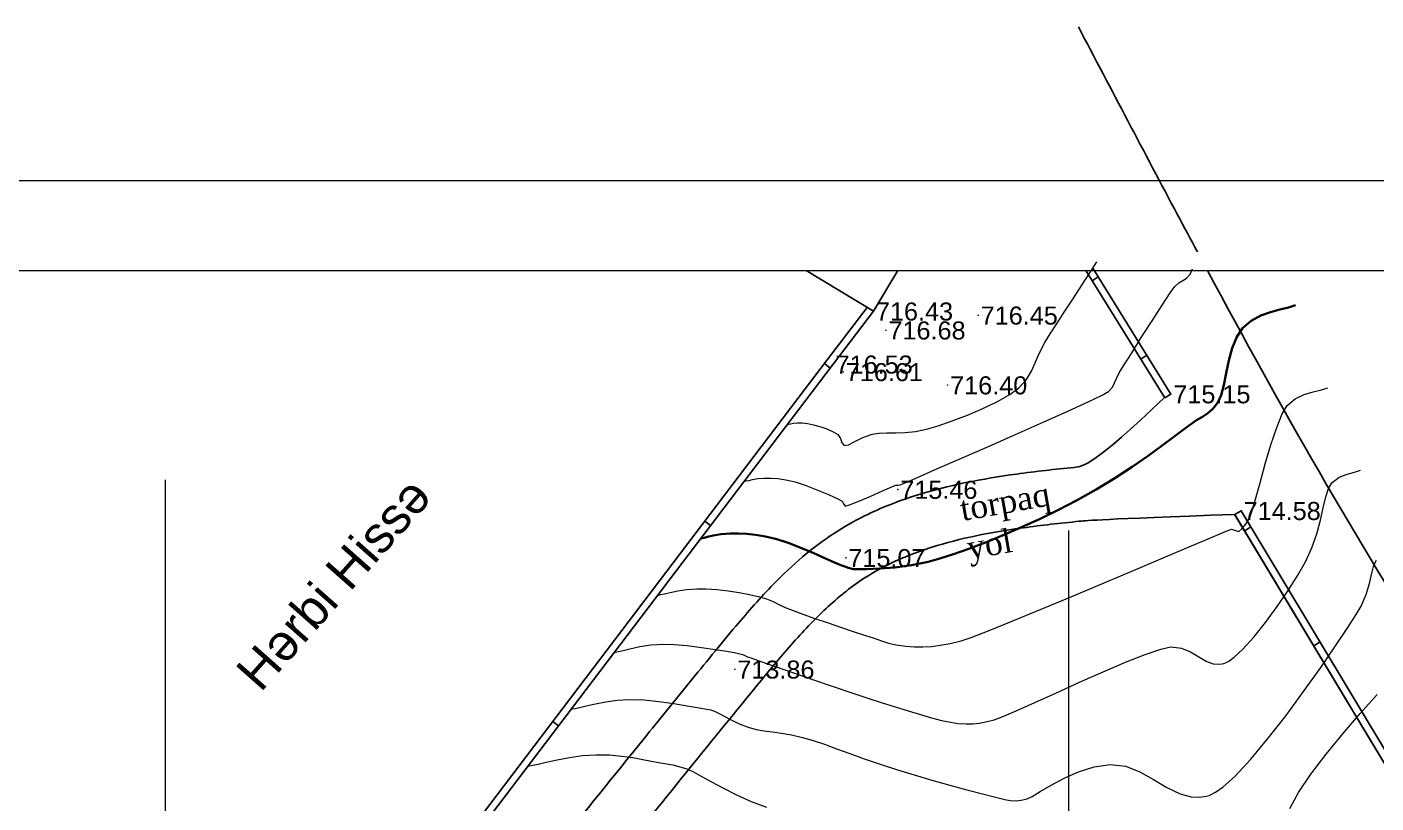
# Model space of a CAD drawing. Header units: feet. Extents: x 3381 to 1374491, y 675186 to 8751562.
# Drawn here: x 686444.7 to 686519.3, y 4375522.1 to 4375565.1 of the extents above; entities that cross this region are included whole.
import ezdxf

# ---------------------------------------------------------------- set-up
doc = ezdxf.new("R2010")
doc.units = ezdxf.units.FT
doc.header["$MEASUREMENT"] = 0
doc.header["$PDMODE"] = 34
doc.header["$PDSIZE"] = 0.01
doc.linetypes.add('ACAD_ISO03W100', pattern=[30, 12, -18])
doc.layers.get('0').update_dxf_attribs({"linetype": 'CONTINUOUS'})
for name, color, linetype in [('0_Point_Height', 2, 'CONTINUOUS'), ('0_Point_Point', 7, 'CONTINUOUS'), ('Yazilar', 7, 'CONTINUOUS')]:
    doc.layers.add(name, color=color, linetype=linetype)
for name, color, linetype, lineweight in [('ANA HORIZONTAL', 24, 'CONTINUOUS', 30), ('HORIZANTAL', 24, 'CONTINUOUS', 13), ('km setka', 170, 'CONTINUOUS', 15), ('kontur', 5, 'CONTINUOUS', 0), ('rabit xt', 7, 'CONTINUOUS', 13)]:
    doc.layers.add(name, color=color, linetype=linetype, lineweight=lineweight)
doc.styles.get("Standard").update_dxf_attribs({"font": 'arial.ttf', "height": 2.5})

msp = doc.modelspace()

# ---------------------------------------------------------------- linework, layer by layer
at = {"linetype": 'Continuous'}
for p, q in [((686487.792, 4375551.6, 1432.931), (686491.522, 4375549.35, 1432.931)), ((686492.878, 4375551.6, 1433.079), (686491.522, 4375549.35, 1432.931)), ((686503.27, 4375551.6, 1432.501), (686507.644, 4375544.554, 1431.653)), ((686503.661, 4375551.728, 1432.491), (686507.984, 4375544.765, 1431.653)), ((686503.956, 4375551.253, 716.5), (686503.622, 4375551.032, 716.5)), ((686491.178, 4375549.558, 1432.932), (686488.97, 4375546.654, 1433.028)), ((686491.522, 4375549.35, 1432.931), (686489.288, 4375546.412, 1433.028)), ((686506.652, 4375546.911, 716.5), (686506.318, 4375546.69, 716.5)), ((686488.97, 4375546.654, 1433.028), (686452.761, 4375498.954, 1425.469)), ((686489.288, 4375546.412, 1433.028), (686453.142, 4375498.794, 1425.482)), ((686488.812, 4375546.447, 722.889), (686489.127, 4375546.2, 722.889)), ((686507.984, 4375544.765, 1431.653), (686507.644, 4375544.554, 1431.653)), ((686511.874, 4375538.298, 1413.985), (686511.531, 4375538.092, 1413.985)), ((686482.192, 4375537.725, 6.441), (686482.507, 4375537.479, 6.441)), ((686512.408, 4375537.41, 716.5), (686512.074, 4375537.188, 716.5)), ((686516.242, 4375531.029, 716.5), (686515.908, 4375530.807, 716.5)), ((686473.768, 4375526.627, 6.441), (686474.083, 4375526.381, 6.441))]:
    msp.add_line(p, q, dxfattribs=at)
at = {"linetype": 'Continuous', "elevation": 1413.985}
for points in [[(686577.059, 4375434.316), (686565.714, 4375448.02), (686556.83, 4375462.428), (686545.019, 4375482.457), (686534.999, 4375499.396), (686523.872, 4375517.531), (686511.526, 4375538.079)], [(686574.357, 4375437.6), (686565.719, 4375448.033), (686556.835, 4375462.441), (686545.024, 4375482.47), (686535.004, 4375499.409), (686523.877, 4375517.544), (686511.531, 4375538.092)], [(686577.367, 4375434.571), (686566.04, 4375448.253), (686557.172, 4375462.634), (686545.363, 4375482.66), (686535.341, 4375499.602), (686524.214, 4375517.738), (686511.869, 4375538.285)], [(686574.636, 4375437.889), (686566.045, 4375448.266), (686557.177, 4375462.647), (686545.368, 4375482.673), (686535.346, 4375499.615), (686524.219, 4375517.751), (686511.874, 4375538.298)]]:
    msp.add_lwpolyline(points, dxfattribs=at)
at = {"linetype": 'Continuous'}
for points, knots in [([(686502.872, 4375565.098, 716.5), (686504.693, 4375561.628, 716.5), (686506.874, 4375557.471, 716.5), (686509.086, 4375553.327, 716.5), (686509.452, 4375552.643, 716.5)], [0, 0, 0, 0, 11.75951, 14.084891, 14.084891, 14.084891, 14.084891]), ([(686510.012, 4375551.6, 716.5), (686514.032, 4375544.122, 716.5), (686521.585, 4375530.68, 716.5), (686534.891, 4375512.364, 716.5), (686545.662, 4375492.166, 716.5), (686556.625, 4375474.281, 716.5), (686565.753, 4375456.877, 716.5), (686579.168, 4375438.356, 716.5), (686595.768, 4375424.067, 716.5), (686607.303, 4375409.23, 716.5), (686615.233, 4375398.748, 716.5), (686626.551, 4375386.829, 716.5), (686634.8, 4375376.137, 716.5), (686639.244, 4375370.377, 716.5)], [15.268593, 15.268593, 15.268593, 15.268593, 40.72321, 61.46233, 83.054979, 109.290717, 124.392744, 141.962718, 177.533008, 189.558821, 198.276488, 216.955448, 238.768866, 238.768866, 238.768866, 238.768866]), ([(686507.63, 4375544.568, 716.5), (686503.69, 4375540.805, 716.5), (686503.161, 4375540.754, 716.5), (686501.572, 4375540.595, 716.5), (686500.509, 4375540.478, 716.5), (686497.557, 4375540.071, 716.5), (686495.68, 4375539.717, 716.5), (686492.902, 4375538.839, 716.5), (686491.951, 4375538.468, 716.5), (686490.46, 4375537.731, 716.5), (686489.901, 4375537.414, 716.5), (686488.74, 4375536.659, 716.5), (686488.152, 4375536.212, 716.5), (686487.037, 4375535.263, 716.5), (686486.507, 4375534.759, 716.5), (686485.265, 4375533.488, 716.5), (686484.575, 4375532.701, 716.5), (686483.464, 4375531.383, 716.5), (686483.03, 4375530.853, 716.5), (686482.174, 4375529.807, 716.5), (686481.749, 4375529.286, 716.5), (686480.483, 4375527.731, 716.5), (686479.65, 4375526.703, 716.5), (686477.171, 4375523.635, 716.5), (686475.543, 4375521.612, 716.5), (686472.634, 4375518.017, 716.5), (686471.358, 4375516.447, 716.5), (686469.322, 4375513.968, 716.5), (686468.581, 4375513.07, 716.5), (686467.148, 4375511.349, 716.5), (686466.459, 4375510.526, 716.5), (686465.231, 4375509.072, 716.5), (686464.697, 4375508.443, 716.5), (686463.328, 4375506.842, 716.5), (686462.454, 4375505.837, 716.5), (686461.022, 4375503.895, 716.5), (686460.436, 4375502.985, 716.5), (686459.67, 4375501.332, 716.5), (686459.421, 4375500.628, 716.5), (686459.188, 4375499.506, 716.5), (686459.134, 4375499.113, 716.5), (686459.085, 4375498.319, 716.5), (686459.09, 4375497.923, 716.5), (686459.21, 4375496.323, 716.5), (686459.525, 4375495.15, 716.5), (686460.238, 4375493.306, 716.5), (686460.574, 4375492.599, 716.5), (686461.3, 4375491.263, 716.5), (686461.691, 4375490.631, 716.5), (686462.979, 4375488.709, 716.5), (686463.926, 4375487.515, 716.5), (686465.39, 4375485.581, 716.5), (686465.941, 4375484.83, 716.5), (686466.942, 4375483.299, 716.5), (686467.39, 4375482.522, 716.5), (686468.06, 4375481.052, 716.5), (686468.301, 4375480.365, 716.5), (686468.647, 4375478.929, 716.5), (686468.751, 4375478.188, 716.5), (686468.829, 4375476.591, 716.5), (686468.783, 4375475.737, 716.5), (686468.519, 4375474.057, 716.5), (686468.302, 4375473.226, 716.5), (686467.507, 4375470.992, 716.5), (686466.775, 4375469.639, 716.5), (686465.302, 4375467.492, 716.5), (686464.648, 4375466.664, 716.5), (686463.258, 4375465.056, 716.5), (686462.519, 4375464.273, 716.5), (686461.017, 4375462.721, 716.5), (686460.256, 4375461.952, 716.5), (686458.933, 4375460.568, 716.5), (686458.369, 4375459.96, 716.5), (686457.274, 4375458.707, 716.5), (686456.745, 4375458.068, 716.5), (686455.206, 4375456.121, 716.5), (686454.241, 4375454.784, 716.5), (686452.541, 4375452.32, 716.5), (686451.793, 4375451.199, 716.5), (686450.324, 4375448.93, 716.5), (686449.605, 4375447.784, 716.5), (686447.505, 4375444.309, 716.5), (686446.178, 4375441.946, 716.5), (686443.782, 4375437.257, 716.5), (686442.703, 4375434.936, 716.5), (686441.039, 4375430.912, 716.5), (686440.403, 4375429.228, 716.5), (686439.245, 4375425.822, 716.5), (686438.722, 4375424.105, 716.5), (686437.709, 4375420.477, 716.5), (686437.227, 4375418.564, 716.5), (686436.443, 4375415.272, 716.5), (686436.128, 4375413.895, 716.5), (686435.515, 4375411.13, 716.5), (686435.22, 4375409.742, 716.5), (686434.795, 4375407.569, 716.5), (686434.649, 4375406.794, 716.5), (686434.411, 4375405.394, 716.5), (686434.316, 4375404.775, 716.5), (686434.075, 4375402.811, 716.5), (686434, 4375401.467, 716.5), (686434.002, 4375398.451, 716.5), (686434.124, 4375396.779, 716.5), (686434.564, 4375393.487, 716.5), (686434.88, 4375391.868, 716.5), (686435.52, 4375389.152, 716.5), (686435.813, 4375388.044, 716.5), (686436.379, 4375386.046, 716.5), (686436.644, 4375385.153, 716.5), (686437.137, 4375383.539, 716.5), (686437.363, 4375382.809, 716.5), (686437.859, 4375381.335, 716.5), (686438.128, 4375380.595, 716.5), (686438.584, 4375379.504, 716.5), (686438.741, 4375379.151, 716.5), (686439.243, 4375378.097, 716.5), (686439.605, 4375377.436, 716.5), (686440.286, 4375376.166, 716.5), (686440.605, 4375375.557, 716.5), (686441.004, 4375374.655, 716.5), (686441.125, 4375374.351, 716.5), (686441.312, 4375373.797, 716.5), (686441.382, 4375373.55, 716.5), (686441.505, 4375373.026, 716.5), (686441.557, 4375372.753, 716.5), (686441.691, 4375371.917, 716.5), (686441.754, 4375371.326, 716.5), (686439.569, 4375366.912, 716.5)], [0, 0, 0, 0, 1.504182, 1.504182, 4.512547, 4.512547, 9.897023, 9.897023, 12.795834, 12.795834, 14.604059, 14.604059, 16.662244, 16.662244, 18.72043, 18.72043, 21.69221, 21.69221, 23.690537, 23.690537, 25.688865, 25.688865, 29.68552, 29.68552, 37.678831, 37.678831, 43.858623, 43.858623, 47.338723, 47.338723, 50.479181, 50.479181, 52.843093, 52.843093, 56.452422, 56.452422, 59.343353, 59.343353, 61.301717, 61.301717, 62.310714, 62.310714, 63.319712, 63.319712, 66.426739, 66.426739, 68.50177, 68.50177, 70.576802, 70.576802, 75.092259, 75.092259, 77.984383, 77.984383, 80.876507, 80.876507, 83.368148, 83.368148, 85.859789, 85.859789, 88.693846, 88.693846, 91.527902, 91.527902, 96.504404, 96.504404, 99.813748, 99.813748, 103.123092, 103.123092, 106.359907, 106.359907, 108.778682, 108.778682, 111.197456, 111.197456, 116.035005, 116.035005, 120.025858, 120.025858, 124.016711, 124.016711, 131.998417, 131.998417, 139.538843, 139.538843, 144.840516, 144.840516, 150.142189, 150.142189, 155.992549, 155.992549, 160.212599, 160.212599, 164.43265, 164.43265, 166.77754, 166.77754, 168.584028, 168.584028, 172.423705, 172.423705, 177.221179, 177.221179, 182.018653, 182.018653, 185.384546, 185.384546, 188.140377, 188.140377, 190.397291, 190.397291, 192.654204, 192.654204, 193.73589, 193.73589, 195.899262, 195.899262, 198.062634, 198.062634, 199.190084, 199.190084, 200.13488, 200.13488, 201.079676, 201.079676, 202.923933, 202.923933, 202.923933, 202.923933]), ([(686511.533, 4375538.098, 716.5), (686503.971, 4375537.818, 716.5), (686503.441, 4375537.767, 716.5), (686501.864, 4375537.609, 716.5), (686500.826, 4375537.494, 716.5), (686498.026, 4375537.106, 716.5), (686496.318, 4375536.775, 716.5), (686493.9, 4375536.007, 716.5), (686493.092, 4375535.688, 716.5), (686491.843, 4375535.066, 716.5), (686491.375, 4375534.798, 716.5), (686490.226, 4375534.04, 716.5), (686489.555, 4375533.494, 716.5), (686488.245, 4375532.27, 716.5), (686487.607, 4375531.594, 716.5), (686486.344, 4375530.159, 716.5), (686485.718, 4375529.399, 716.5), (686483.571, 4375526.778, 716.5), (686482.092, 4375524.953, 716.5), (686479.164, 4375521.327, 716.5), (686477.715, 4375519.527, 716.5), (686473.328, 4375514.104, 716.5), (686470.351, 4375510.462, 716.5), (686466.632, 4375506.089, 716.5), (686466.148, 4375505.527, 716.5), (686465.206, 4375504.417, 716.5), (686464.75, 4375503.867, 716.5), (686463.763, 4375502.579, 716.5), (686463.265, 4375501.843, 716.5), (686462.579, 4375500.524, 716.5), (686462.352, 4375499.938, 716.5), (686462.164, 4375499.098, 716.5), (686462.125, 4375498.838, 716.5), (686462.088, 4375498.309, 716.5), (686462.09, 4375498.033, 716.5), (686462.174, 4375496.923, 716.5), (686462.405, 4375496.021, 716.5), (686462.956, 4375494.595, 716.5), (686463.201, 4375494.066, 716.5), (686463.738, 4375493.046, 716.5), (686464.032, 4375492.551, 716.5), (686465.116, 4375490.871, 716.5), (686466.008, 4375489.725, 716.5), (686467.527, 4375487.734, 716.5), (686468.14, 4375486.918, 716.5), (686469.31, 4375485.182, 716.5), (686469.865, 4375484.264, 716.5), (686470.611, 4375482.71, 716.5), (686470.858, 4375482.115, 716.5), (686471.268, 4375480.88, 716.5), (686471.429, 4375480.249, 716.5), (686471.786, 4375478.335, 716.5), (686471.855, 4375477.03, 716.5), (686471.685, 4375474.628, 716.5), (686471.484, 4375473.534, 716.5), (686470.882, 4375471.423, 716.5), (686470.481, 4375470.404, 716.5), (686469.527, 4375468.465, 716.5), (686468.975, 4375467.544, 716.5), (686467.595, 4375465.529, 716.5), (686466.731, 4375464.464, 716.5), (686464.947, 4375462.458, 716.5), (686464.026, 4375461.513, 716.5), (686462.36, 4375459.806, 716.5), (686461.61, 4375459.04, 716.5), (686460.433, 4375457.765, 716.5), (686459.988, 4375457.261, 716.5), (686459.116, 4375456.226, 716.5), (686458.69, 4375455.697, 716.5), (686457.436, 4375454.081, 716.5), (686456.632, 4375452.964, 716.5), (686455.105, 4375450.755, 716.5), (686454.378, 4375449.668, 716.5), (686452.957, 4375447.479, 716.5), (686452.262, 4375446.374, 716.5), (686450.232, 4375443.031, 716.5), (686448.952, 4375440.763, 716.5), (686446.576, 4375436.147, 716.5), (686445.479, 4375433.8, 716.5), (686443.825, 4375429.797, 716.5), (686443.208, 4375428.163, 716.5), (686442.086, 4375424.855, 716.5), (686441.577, 4375423.178, 716.5), (686440.58, 4375419.596, 716.5), (686440.1, 4375417.686, 716.5), (686439.329, 4375414.433, 716.5), (686439.023, 4375413.093, 716.5), (686438.431, 4375410.42, 716.5), (686438.148, 4375409.085, 716.5), (686437.733, 4375406.959, 716.5), (686437.584, 4375406.164, 716.5), (686437.35, 4375404.776, 716.5), (686437.261, 4375404.179, 716.5), (686437.124, 4375402.985, 716.5), (686437.075, 4375402.385, 716.5), (686436.98, 4375400.576, 716.5), (686436.989, 4375399.361, 716.5), (686437.178, 4375396.228, 716.5), (686437.458, 4375394.319, 716.5), (686438.248, 4375390.512, 716.5), (686438.756, 4375388.613, 716.5), (686439.501, 4375386.072, 716.5), (686439.695, 4375385.431, 716.5), (686440.088, 4375384.153, 716.5), (686440.286, 4375383.524, 716.5), (686440.681, 4375382.362, 716.5), (686440.876, 4375381.825, 716.5), (686441.227, 4375380.952, 716.5), (686441.376, 4375380.607, 716.5), (686441.657, 4375380, 716.5), (686441.789, 4375379.734, 716.5), (686442.069, 4375379.19, 716.5), (686442.215, 4375378.915, 716.5), (686442.666, 4375378.074, 716.5), (686442.982, 4375377.495, 716.5), (686443.507, 4375376.423, 716.5), (686443.724, 4375375.943, 716.5), (686444.043, 4375375.1, 716.5), (686444.161, 4375374.747, 716.5), (686444.358, 4375374.028, 716.5), (686444.436, 4375373.671, 716.5), (686444.63, 4375372.612, 716.5), (686444.707, 4375371.924, 716.5), (686444.785, 4375371.182, 716.5), (686444.794, 4375371.101, 716.5), (686446.528, 4375366.789, 716.5)], [0, 0, 0, 0, 1.519576, 1.519576, 4.558728, 4.558728, 9.930594, 9.930594, 12.837598, 12.837598, 14.698947, 14.698947, 17.596272, 17.596272, 20.493598, 20.493598, 23.430765, 23.430765, 30.540606, 30.540606, 37.650448, 37.650448, 51.870131, 51.870131, 53.943342, 53.943342, 56.016553, 56.016553, 58.839775, 58.839775, 61.186701, 61.186701, 62.257023, 62.257023, 63.327345, 63.327345, 66.426341, 66.426341, 68.26825, 68.26825, 70.110159, 70.110159, 74.62153, 74.62153, 77.595, 77.595, 80.568471, 80.568471, 82.304355, 82.304355, 84.04024, 84.04024, 87.512009, 87.512009, 90.504027, 90.504027, 93.496045, 93.496045, 96.488063, 96.488063, 100.372173, 100.372173, 104.256283, 104.256283, 107.517701, 107.517701, 109.618427, 109.618427, 111.719153, 111.719153, 115.920605, 115.920605, 119.858792, 119.858792, 123.796978, 123.796978, 131.673352, 131.673352, 139.553481, 139.553481, 144.894421, 144.894421, 150.235361, 150.235361, 156.190392, 156.190392, 160.321983, 160.321983, 164.453574, 164.453574, 166.899961, 166.899961, 168.797126, 168.797126, 170.694291, 170.694291, 174.488621, 174.488621, 180.488906, 180.488906, 186.48919, 186.48919, 188.508696, 188.508696, 190.528201, 190.528201, 192.322947, 192.322947, 193.52533, 193.52533, 194.478712, 194.478712, 195.432094, 195.432094, 197.338858, 197.338858, 198.784376, 198.784376, 199.759029, 199.759029, 200.733681, 200.733681, 202.682985, 202.682985, 202.923933, 202.923933, 202.923933, 202.923933])]:
    msp.add_open_spline(points, degree=3, knots=knots, dxfattribs=at)
at = {"layer": '0_Point_Point'}
for p in [(686491.522, 4375549.35, 1432.931), (686497.321, 4375549.125, 1432.948), (686492.215, 4375548.3, 1433.18), (686489.288, 4375546.412, 1433.028), (686489.854, 4375545.992, 1433.108), (686495.63, 4375545.259, 1432.896), (686507.984, 4375544.765, 1431.653), (686492.871, 4375539.473, 1431.958), (686511.874, 4375538.298, 1431.078), (686489.995, 4375535.69, 1431.573), (686483.852, 4375529.516, 1430.364)]:
    msp.add_point(p, dxfattribs=at)
at = {"layer": 'ANA HORIZONTAL', "color": 16, "lineweight": 30, "elevation": 1431.5}
msp.add_lwpolyline([(686481.969, 4375536.77), (686482.025, 4375536.78), (686482.145, 4375536.806), (686482.345, 4375536.853), (686482.649, 4375536.925), (686483.092, 4375537.004), (686483.604, 4375537.045), (686484.044, 4375537.044), (686484.504, 4375537.02), (686485.001, 4375536.964), (686485.55, 4375536.867), (686486.17, 4375536.721), (686486.793, 4375536.523), (686487.506, 4375536.248), (686488.228, 4375535.942), (686488.875, 4375535.654), (686489.368, 4375535.43), (686489.624, 4375535.317), (686489.828, 4375535.244), (686489.995, 4375535.187), (686490.128, 4375535.145), (686490.271, 4375535.096), (686490.417, 4375535.066), (686490.641, 4375535.062), (686491.147, 4375535.068), (686491.863, 4375535.097), (686492.716, 4375535.164), (686493.634, 4375535.283), (686494.545, 4375535.466), (686495.196, 4375535.647), (686495.957, 4375535.891), (686496.809, 4375536.194), (686497.733, 4375536.547), (686498.71, 4375536.946), (686499.72, 4375537.383), (686500.745, 4375537.852), (686501.765, 4375538.347), (686502.761, 4375538.862), (686503.843, 4375539.47), (686504.876, 4375540.103), (686505.842, 4375540.735), (686506.722, 4375541.344), (686507.498, 4375541.904), (686508.152, 4375542.39), (686508.665, 4375542.778), (686509.019, 4375543.044), (686509.41, 4375543.309), (686509.739, 4375543.51), (686510.028, 4375543.703), (686510.302, 4375543.946), (686510.583, 4375544.294), (686510.766, 4375544.693), (686510.915, 4375545.251), (686511.053, 4375545.912), (686511.203, 4375546.616), (686511.387, 4375547.307), (686511.631, 4375547.927), (686511.956, 4375548.418), (686512.43, 4375548.823), (686512.957, 4375549.107), (686513.501, 4375549.302), (686514.026, 4375549.441), (686514.497, 4375549.558), (686514.879, 4375549.683)], dxfattribs=at)
at = {"layer": 'HORIZANTAL', "color": 16, "linetype": 'Continuous', "lineweight": 20}
for points, elevation in [([(686484.364, 4375539.925), (686484.402, 4375539.932), (686484.482, 4375539.949), (686484.617, 4375539.981), (686484.822, 4375540.029), (686485.12, 4375540.083), (686485.464, 4375540.11), (686485.836, 4375540.107), (686486.233, 4375540.078), (686486.677, 4375540.009), (686487.191, 4375539.892), (686487.735, 4375539.717), (686488.395, 4375539.462), (686489.043, 4375539.191), (686489.549, 4375538.962), (686489.788, 4375538.837), (686489.872, 4375538.676), (686489.956, 4375538.556), (686490.195, 4375538.629), (686490.713, 4375538.837), (686491.371, 4375539.114), (686492.025, 4375539.397), (686492.536, 4375539.617), (686492.761, 4375539.711), (686492.878, 4375539.721), (686492.995, 4375539.732), (686493.271, 4375539.849), (686493.996, 4375540.162), (686495.072, 4375540.63), (686496.4, 4375541.209), (686497.883, 4375541.86), (686499.423, 4375542.539), (686500.92, 4375543.205), (686502.279, 4375543.816), (686503.399, 4375544.331), (686504.184, 4375544.707), (686504.535, 4375544.903), (686504.746, 4375545.143), (686504.868, 4375545.376), (686504.971, 4375545.63), (686505.127, 4375545.934), (686505.367, 4375546.322), (686505.8, 4375547.017), (686506.351, 4375547.894), (686506.943, 4375548.828), (686507.5, 4375549.693), (686507.944, 4375550.365), (686508.201, 4375550.718), (686508.432, 4375550.921), (686508.647, 4375551.049), (686508.852, 4375551.182), (686509.052, 4375551.399), (686509.179, 4375551.705)], 1432), ([(686486.759, 4375543.08), (686486.785, 4375543.085), (686486.842, 4375543.098), (686486.94, 4375543.121), (686487.094, 4375543.153), (686487.324, 4375543.175), (686487.581, 4375543.171), (686487.868, 4375543.138), (686488.211, 4375543.063), (686488.548, 4375542.964), (686488.935, 4375542.828), (686489.294, 4375542.674), (686489.545, 4375542.521), (686489.69, 4375542.293), (686489.765, 4375542.06), (686489.91, 4375541.912), (686490.147, 4375541.955), (686490.499, 4375542.135), (686490.941, 4375542.363), (686491.449, 4375542.546), (686491.83, 4375542.603), (686492.262, 4375542.619), (686492.742, 4375542.621), (686493.271, 4375542.636), (686493.846, 4375542.692), (686494.465, 4375542.817), (686495.104, 4375543.005), (686495.879, 4375543.272), (686496.726, 4375543.598), (686497.581, 4375543.963), (686498.382, 4375544.348), (686499.065, 4375544.734), (686499.566, 4375545.102), (686500.001, 4375545.573), (686500.274, 4375546.025), (686500.474, 4375546.493), (686500.69, 4375547.012), (686501.01, 4375547.617), (686501.31, 4375548.098), (686501.69, 4375548.692), (686502.124, 4375549.362), (686502.588, 4375550.073), (686503.054, 4375550.788), (686503.497, 4375551.471), (686503.891, 4375552.086)], 1432.5), ([(686479.574, 4375533.615), (686479.633, 4375533.625), (686479.758, 4375533.651), (686479.962, 4375533.699), (686480.267, 4375533.772), (686480.701, 4375533.866), (686481.193, 4375533.942), (686481.744, 4375533.979), (686482.27, 4375533.971), (686482.859, 4375533.928), (686483.476, 4375533.859), (686484.086, 4375533.769), (686484.656, 4375533.664), (686485.15, 4375533.55), (686485.609, 4375533.41), (686485.965, 4375533.266), (686486.284, 4375533.114), (686486.635, 4375532.948), (686487.084, 4375532.764), (686487.608, 4375532.573), (686488.272, 4375532.338), (686489.011, 4375532.082), (686489.76, 4375531.827), (686490.457, 4375531.597), (686491.036, 4375531.413), (686491.557, 4375531.239), (686491.972, 4375531.088), (686492.353, 4375530.961), (686492.773, 4375530.862), (686493.307, 4375530.794), (686493.799, 4375530.763), (686494.265, 4375530.76), (686494.732, 4375530.787), (686495.222, 4375530.849), (686495.761, 4375530.949), (686496.373, 4375531.091), (686496.94, 4375531.281), (686497.926, 4375531.662), (686499.242, 4375532.195), (686500.801, 4375532.839), (686502.512, 4375533.556), (686504.289, 4375534.306), (686506.041, 4375535.049), (686507.682, 4375535.745), (686509.121, 4375536.357), (686510.271, 4375536.843), (686511.044, 4375537.164), (686511.35, 4375537.281), (686511.558, 4375537.206), (686511.746, 4375537.157), (686511.923, 4375537.291), (686512.139, 4375537.563), (686512.355, 4375537.916), (686512.475, 4375538.261), (686512.669, 4375538.942), (686512.922, 4375539.854), (686513.214, 4375540.89), (686513.528, 4375541.943), (686513.846, 4375542.906), (686514.151, 4375543.672), (686514.425, 4375544.135), (686514.871, 4375544.497), (686515.366, 4375544.733), (686515.865, 4375544.885), (686516.32, 4375544.996), (686516.682, 4375545.111)], 1431), ([(686477.179, 4375530.46), (686477.252, 4375530.473), (686477.408, 4375530.505), (686477.663, 4375530.564), (686478.043, 4375530.656), (686478.584, 4375530.772), (686479.197, 4375530.867), (686479.884, 4375530.914), (686480.488, 4375530.895), (686481.219, 4375530.827), (686482.001, 4375530.729), (686482.758, 4375530.618), (686483.415, 4375530.511), (686483.898, 4375530.425), (686484.13, 4375530.379), (686484.28, 4375530.329), (686484.396, 4375530.274), (686484.543, 4375530.211), (686484.784, 4375530.125), (686485.337, 4375529.93), (686486.129, 4375529.651), (686487.09, 4375529.316), (686488.149, 4375528.949), (686489.235, 4375528.576), (686490.277, 4375528.223), (686491.204, 4375527.916), (686491.944, 4375527.68), (686492.722, 4375527.439), (686493.452, 4375527.213), (686494.127, 4375527.007), (686494.744, 4375526.828), (686495.298, 4375526.684), (686495.784, 4375526.579), (686496.197, 4375526.522), (686496.659, 4375526.493), (686497.034, 4375526.496), (686497.377, 4375526.534), (686497.747, 4375526.606), (686498.2, 4375526.716), (686498.648, 4375526.879), (686499.425, 4375527.213), (686500.45, 4375527.673), (686501.647, 4375528.215), (686502.935, 4375528.797), (686504.235, 4375529.374), (686505.47, 4375529.902), (686506.56, 4375530.339), (686507.425, 4375530.64), (686507.988, 4375530.761), (686508.576, 4375530.69), (686509.079, 4375530.476), (686509.532, 4375530.201), (686509.968, 4375529.948), (686510.327, 4375529.819), (686510.614, 4375529.792), (686510.818, 4375529.817), (686510.924, 4375529.844), (686511.007, 4375529.875), (686511.189, 4375529.97), (686511.493, 4375530.191), (686511.948, 4375530.613), (686512.571, 4375531.301), (686513.222, 4375532.115), (686513.868, 4375532.996), (686514.475, 4375533.888), (686515.009, 4375534.731), (686515.436, 4375535.468), (686515.796, 4375536.242), (686516.064, 4375537.022), (686516.266, 4375537.774), (686516.425, 4375538.467), (686516.567, 4375539.066), (686516.715, 4375539.538), (686516.895, 4375539.851), (686517.294, 4375540.155), (686517.736, 4375540.332), (686518.155, 4375540.44), (686518.486, 4375540.539)], 1430.5), ([(686474.784, 4375527.304), (686474.857, 4375527.317), (686475.01, 4375527.348), (686475.258, 4375527.405), (686475.623, 4375527.493), (686476.132, 4375527.611), (686476.702, 4375527.721), (686477.332, 4375527.807), (686478.023, 4375527.849), (686478.804, 4375527.825), (686479.648, 4375527.741), (686480.477, 4375527.624), (686481.21, 4375527.5), (686481.768, 4375527.396), (686482.07, 4375527.339), (686482.309, 4375527.3), (686482.499, 4375527.264), (686482.729, 4375527.195), (686482.948, 4375527.092), (686483.257, 4375526.92), (686483.644, 4375526.71), (686484.093, 4375526.493), (686484.592, 4375526.301), (686485.024, 4375526.186), (686485.466, 4375526.107), (686485.93, 4375526.045), (686486.432, 4375525.977), (686486.986, 4375525.883), (686487.604, 4375525.742), (686488.185, 4375525.572), (686488.807, 4375525.362), (686489.48, 4375525.119), (686490.212, 4375524.849), (686491.012, 4375524.559), (686491.889, 4375524.256), (686492.852, 4375523.948), (686493.778, 4375523.669), (686494.761, 4375523.383), (686495.75, 4375523.102), (686496.697, 4375522.841), (686497.554, 4375522.612), (686498.27, 4375522.428), (686498.797, 4375522.303), (686499.087, 4375522.25), (686499.424, 4375522.235), (686499.696, 4375522.265), (686500.028, 4375522.341), (686500.301, 4375522.473), (686500.753, 4375522.745), (686501.353, 4375523.101), (686502.072, 4375523.486), (686502.877, 4375523.841), (686503.739, 4375524.112), (686504.626, 4375524.241), (686505.477, 4375524.143), (686506.267, 4375523.835), (686507.019, 4375523.414), (686507.755, 4375522.976), (686508.499, 4375522.618), (686509.115, 4375522.455), (686509.597, 4375522.437), (686509.931, 4375522.486), (686510.102, 4375522.531), (686510.215, 4375522.573), (686510.464, 4375522.702), (686510.885, 4375523.005), (686511.525, 4375523.586), (686512.418, 4375524.544), (686513.378, 4375525.694), (686514.364, 4375526.963), (686515.334, 4375528.278), (686516.248, 4375529.567), (686517.064, 4375530.758), (686517.741, 4375531.779), (686518.239, 4375532.557), (686518.516, 4375533.02), (686518.793, 4375533.651), (686518.978, 4375534.275), (686519.108, 4375534.837), (686519.224, 4375535.286), (686519.364, 4375535.567)], 1430), ([(686514.566, 4375521.807), (686515.05, 4375522.684), (686515.742, 4375523.702), (686516.583, 4375524.806), (686517.513, 4375525.946), (686518.472, 4375527.068), (686519.399, 4375528.12)], 1429.5), ([(686472.389, 4375524.149), (686472.474, 4375524.164), (686472.657, 4375524.2), (686472.956, 4375524.266), (686473.4, 4375524.369), (686474.016, 4375524.507), (686474.691, 4375524.636), (686475.41, 4375524.735), (686476.163, 4375524.783), (686476.903, 4375524.77), (686477.585, 4375524.711), (686478.204, 4375524.622), (686478.754, 4375524.521), (686479.229, 4375524.424), (686479.622, 4375524.347), (686480.068, 4375524.276), (686480.416, 4375524.218), (686480.758, 4375524.14), (686481.186, 4375524.007), (686481.533, 4375523.852), (686481.995, 4375523.603), (686482.56, 4375523.286), (686483.216, 4375522.929), (686483.951, 4375522.558), (686484.752, 4375522.201), (686485.609, 4375521.885)], 1429.5)]:
    msp.add_lwpolyline(points, dxfattribs=dict(at, elevation=elevation))
at = {"layer": 'km setka', "elevation": 716.5, "flags": 128}
for points in [[(686452.319, 4375540.012), (686452.319, 4375330.776)], [(686502.319, 4375537.2), (686502.319, 4375320.753)]]:
    msp.add_lwpolyline(points, dxfattribs=at)
at = {"layer": 'rabit xt', "color": 7, "lineweight": 20, "ltscale": 0.3, "elevation": 1433}
msp.add_lwpolyline([(686386.814, 4375556.6), (686806.814, 4375556.6), (686806.814, 4375259.6)], dxfattribs=at)
msp.add_lwpolyline([(686406.814, 4375551.6), (686801.814, 4375551.6), (686801.814, 4375264.6), (686406.814, 4375264.6)], close=True, dxfattribs=at)

# ---------------------------------------------------------------- texts
at = {"layer": '0_Point_Height', "color": 0}
for s, p in [('716.43', (686491.658, 4375548.836, 1432.931)), ('716.45', (686497.457, 4375548.611, 1432.948)), ('716.68', (686492.351, 4375547.786, 1433.18)), ('716.53', (686489.424, 4375545.898, 1433.028)), ('716.61', (686489.99, 4375545.478, 1433.108)), ('716.40', (686495.766, 4375544.745, 1432.896)), ('715.15', (686508.12, 4375544.251, 1431.653)), ('715.46', (686493.007, 4375538.959, 1431.958)), ('714.58', (686512.01, 4375537.784, 1431.078)), ('715.07', (686490.131, 4375535.176, 1431.573)), ('713.86', (686483.988, 4375529.002, 1430.364))]:
    msp.add_text(s, height=1, dxfattribs=at).set_placement(p)
at = {"layer": 'kontur', "color": 0, "linetype": 'ACAD_ISO03W100', "lineweight": 0, "ltscale": 0.35, "insert": (686456.099, 4375529.514, 716.5), "char_height": 2, "attachment_point": 1, "rotation": 48.48393}
msp.add_mtext_dynamic_manual_height_columns('{\\fArial|b0|i0|c204|p34;H\\fArial|b0|i0|c238|p34;ərbi Hissə}', width=21.22032, gutter_width=25, heights=[0], dxfattribs=at)
at = {"layer": 'Yazilar', "insert": (686496.218, 4375539.008, 716.5), "char_height": 1.3, "width": 0.10588, "attachment_point": 1, "rotation": 10.07241}
msp.add_mtext('{\\fTimes New Roman|b0|i0|c0|p18;torpaq\\fTimes New Roman|b0|i0|c238|p18; yol}', dxfattribs=at)

doc.saveas('drawing.dxf')
